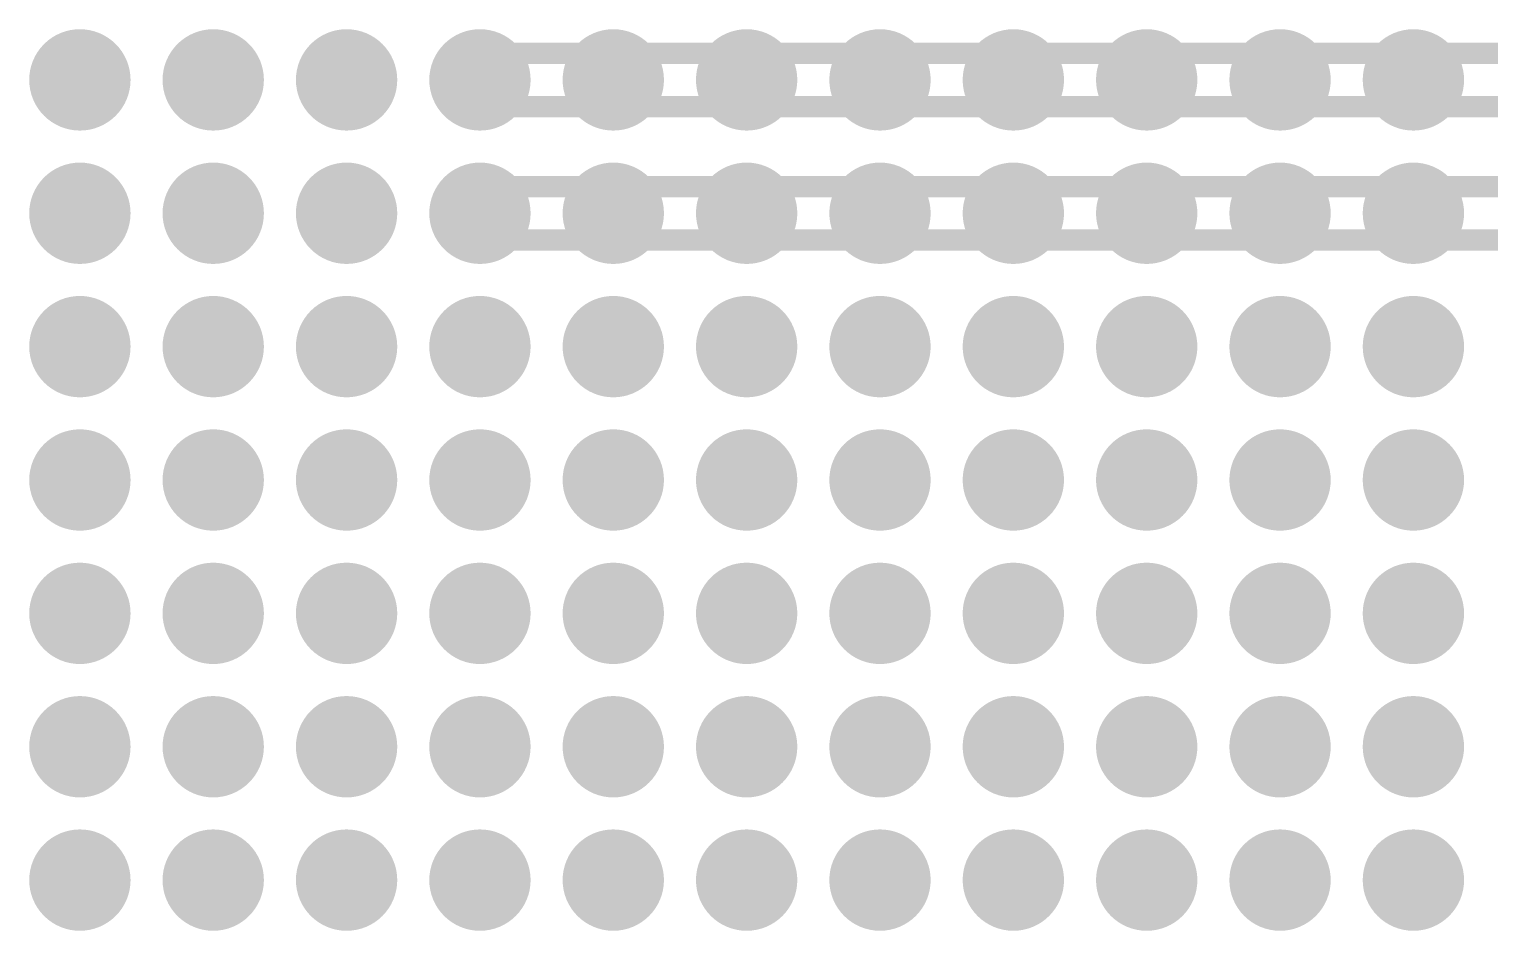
# Model space of a CAD drawing. Extents: x -6.6 to 74.2, y -9.7 to 63.
# Drawn here: x 16.81 to 44.64, y 26.97 to 44.15 of the extents above; entities that cross this region are included whole.
import ezdxf

# ---------------------------------------------------------------- set-up
doc = ezdxf.new("R2010")
doc.units = 0
for name, color, linetype in [('1', 12, 'CONTINUOUS'), ('16', 132, 'CONTINUOUS'), ('18', 110, 'CONTINUOUS')]:
    doc.layers.add(name, color=color, linetype=linetype)

# ---------------------------------------------------------------- blocks, each defined once
blk = doc.blocks.new('ROUNDV')
at = {"const_width": 0.5}
blk.add_lwpolyline([(0, -0.25, 1), (0, 0.25, 1), (0, -0.25)], format="xyb", dxfattribs=at)

msp = doc.modelspace()

# ---------------------------------------------------------------- linework, layer by layer
at = {"layer": '1', "const_width": 0.4064}
for points in [[(25.146, 43.688), (63.5, 43.688)], [(25.146, 42.672), (25.146, 43.688)], [(63.5, 42.672), (25.146, 42.672)], [(25.4, 41.148), (64.008, 41.148)], [(25.4, 40.132), (25.4, 41.148)], [(64.008, 40.132), (25.4, 40.132)]]:
    msp.add_lwpolyline(points, dxfattribs=at)
at = {"layer": '1', "const_width": 0.2032}
for points in [[(25.146, 43.7896, 1), (25.146, 43.5864)], [(25.2476, 43.688, 1), (25.0444, 43.688)], [(25.146, 42.7736, 1), (25.146, 42.5704)], [(25.0444, 42.672, 1), (25.2476, 42.672)], [(25.4, 41.2496, 1), (25.4, 41.0464)], [(25.5016, 41.148, 1), (25.2984, 41.148)], [(25.4, 40.2336, 1), (25.4, 40.0304)], [(25.2984, 40.132, 1), (25.5016, 40.132)]]:
    msp.add_lwpolyline(points, format="xyb", dxfattribs=at)
at = {"layer": '16', "const_width": 0.4064}
for points in [[(25.146, 43.688), (63.5, 43.688)], [(25.146, 42.672), (25.146, 43.688)], [(63.5, 42.672), (25.146, 42.672)], [(63.754, 41.148), (25.4, 41.148)], [(25.4, 41.148), (25.4, 40.132)], [(25.4, 40.132), (63.754, 40.132)]]:
    msp.add_lwpolyline(points, dxfattribs=at)
at = {"layer": '16', "const_width": 0.2032}
for points in [[(25.146, 43.7896, 1), (25.146, 43.5864)], [(25.2476, 43.688, 1), (25.0444, 43.688)], [(25.146, 42.7736, 1), (25.146, 42.5704)], [(25.0444, 42.672, 1), (25.2476, 42.672)], [(25.4, 41.2496, 1), (25.4, 41.0464)], [(25.5016, 41.148, 1), (25.2984, 41.148)], [(25.4, 40.2336, 1), (25.4, 40.0304)], [(25.2984, 40.132, 1), (25.5016, 40.132)]]:
    msp.add_lwpolyline(points, format="xyb", dxfattribs=at)

# ---------------------------------------------------------------- block references
at = {"layer": '18', "xscale": 1.9304, "yscale": 1.9304}
for p in [(17.78, 43.18), (17.78, 43.18), (20.32, 43.18), (20.32, 43.18), (22.86, 43.18), (22.86, 43.18), (25.4, 43.18), (25.4, 43.18), (27.94, 43.18), (27.94, 43.18), (30.48, 43.18), (30.48, 43.18), (33.02, 43.18), (33.02, 43.18), (35.56, 43.18), (35.56, 43.18), (38.1, 43.18), (38.1, 43.18), (40.64, 43.18), (40.64, 43.18), (43.18, 43.18), (43.18, 43.18), (17.78, 40.64), (17.78, 40.64), (20.32, 40.64), (20.32, 40.64), (22.86, 40.64), (22.86, 40.64), (25.4, 40.64), (25.4, 40.64), (27.94, 40.64), (27.94, 40.64), (30.48, 40.64), (30.48, 40.64), (33.02, 40.64), (33.02, 40.64), (35.56, 40.64), (35.56, 40.64), (38.1, 40.64), (38.1, 40.64), (40.64, 40.64), (40.64, 40.64), (43.18, 40.64), (43.18, 40.64), (17.78, 38.1), (17.78, 38.1), (20.32, 38.1), (20.32, 38.1), (22.86, 38.1), (22.86, 38.1), (25.4, 38.1), (25.4, 38.1), (27.94, 38.1), (27.94, 38.1), (30.48, 38.1), (30.48, 38.1), (33.02, 38.1), (33.02, 38.1), (35.56, 38.1), (35.56, 38.1), (38.1, 38.1), (38.1, 38.1), (40.64, 38.1), (40.64, 38.1), (43.18, 38.1), (43.18, 38.1), (17.78, 35.56), (17.78, 35.56), (20.32, 35.56), (20.32, 35.56), (22.86, 35.56), (22.86, 35.56), (25.4, 35.56), (25.4, 35.56), (27.94, 35.56), (27.94, 35.56), (30.48, 35.56), (30.48, 35.56), (33.02, 35.56), (33.02, 35.56), (35.56, 35.56), (35.56, 35.56), (38.1, 35.56), (38.1, 35.56), (40.64, 35.56), (40.64, 35.56), (43.18, 35.56), (43.18, 35.56), (17.78, 33.02), (17.78, 33.02), (20.32, 33.02), (20.32, 33.02), (22.86, 33.02), (22.86, 33.02), (25.4, 33.02), (25.4, 33.02), (27.94, 33.02), (27.94, 33.02), (30.48, 33.02), (30.48, 33.02), (33.02, 33.02), (33.02, 33.02), (35.56, 33.02), (35.56, 33.02), (38.1, 33.02), (38.1, 33.02), (40.64, 33.02), (40.64, 33.02), (43.18, 33.02), (43.18, 33.02), (17.78, 30.48), (17.78, 30.48), (20.32, 30.48), (20.32, 30.48), (22.86, 30.48), (22.86, 30.48), (25.4, 30.48), (25.4, 30.48), (27.94, 30.48), (27.94, 30.48), (30.48, 30.48), (30.48, 30.48), (33.02, 30.48), (33.02, 30.48), (35.56, 30.48), (35.56, 30.48), (38.1, 30.48), (38.1, 30.48), (40.64, 30.48), (40.64, 30.48), (43.18, 30.48), (43.18, 30.48), (17.78, 27.94), (17.78, 27.94), (20.32, 27.94), (20.32, 27.94), (22.86, 27.94), (22.86, 27.94), (25.4, 27.94), (25.4, 27.94), (27.94, 27.94), (27.94, 27.94), (30.48, 27.94), (30.48, 27.94), (33.02, 27.94), (33.02, 27.94), (35.56, 27.94), (35.56, 27.94), (38.1, 27.94), (38.1, 27.94), (40.64, 27.94), (40.64, 27.94), (43.18, 27.94), (43.18, 27.94)]:
    msp.add_blockref('ROUNDV', p, dxfattribs=at)

doc.saveas('drawing.dxf')
